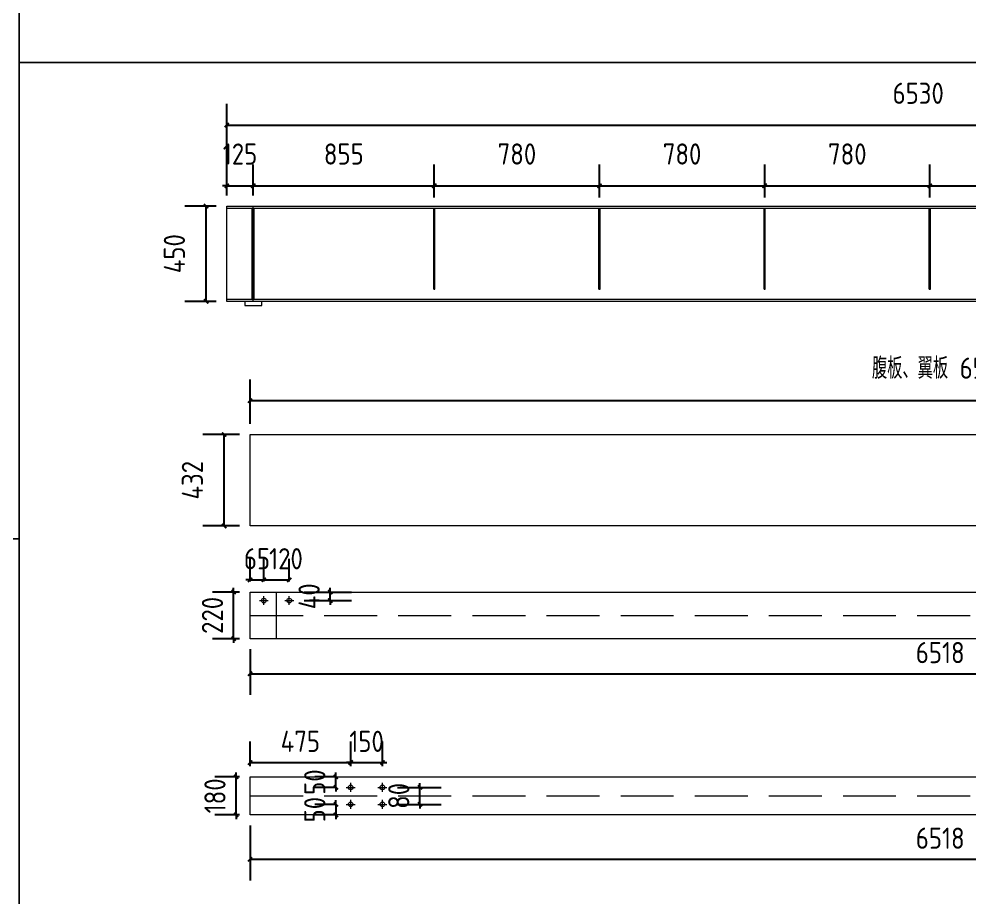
# Model space of a CAD drawing. Extents: x 485428 to 797698, y 56414 to 211814.
# Drawn here: x 788788 to 793274, y 138569 to 142719 of the extents above; entities that cross this region are included whole.
import ezdxf

# ---------------------------------------------------------------- set-up
doc = ezdxf.new("R2010")
doc.units = 0
doc.header["$LTSCALE"] = 1000
doc.header["$MEASUREMENT"] = 0
doc.linetypes.add('DASH', pattern=[0.35, 0.25, -0.1])
doc.styles.get("Standard").update_dxf_attribs({"font": 'gbenor.shx', "bigfont": 'gbcbig.shx'})
doc.dimstyles.get("Standard").update_dxf_attribs({"dimscale": 100, "dimtxt": 2, "dimasz": 0.4, "dimexe": 0.5, "dimexo": 1, "dimgap": 0.5, "dimtad": 1, "dimdec": 0, "dimzin": 0, "dimdsep": 46, "dimtxsty": 'Standard', "dimblk": 'ARCHTICK', "dimcen": 0.09, "dimadec": 0, "dimazin": 0, "dimtfac": 1, "dimtdec": 0, "dimtix": 1, "dimtmove": 2, "dimatfit": 3, "dimfxl": 1, "dimtolj": 1, "dimtzin": 0, "dimarcsym": 0})

# ---------------------------------------------------------------- blocks, each defined once
blk = doc.blocks.new('_ArchTick')
at = {"color": 0, "linetype": 'ByBlock', "const_width": 0.4}
blk.add_lwpolyline([(-0.5, -0.5), (0.5, 0.5)], dxfattribs=at)
blk = doc.blocks.new('*D2912')
at = {"color": 3, "lineweight": -2}
for p, q in [((789769.3, 141886), (789769.3, 142031.5)), ((789894.3, 141886), (789894.3, 142031.5)), ((789769.3, 141931.5), (789749.3, 141931.5)), ((789769.3, 141931.5), (789894.3, 141931.5)), ((789894.3, 141931.5), (789914.3, 141931.5))]:
    blk.add_line(p, q, dxfattribs=at)
at = {"layer": 'Defpoints', "color": 0}
for p in [(789894.3, 141931.5), (789769.3, 141836), (789894.3, 141836)]:
    blk.add_point(p, dxfattribs=at)
at = {"color": 3, "lineweight": -2, "xscale": 20, "yscale": 20, "zscale": 20}
blk.add_blockref('_ArchTick', (789769.3, 141931.5), dxfattribs=at)
at = {"color": 3, "lineweight": -2, "xscale": 20, "yscale": 20, "zscale": 20, "rotation": 180}
blk.add_blockref('_ArchTick', (789894.3, 141931.5), dxfattribs=at)
at = {"color": 0, "lineweight": 15, "insert": (789831.8, 142081.5), "char_height": 100, "attachment_point": 5}
blk.add_mtext('\\A1;125', dxfattribs=at)
blk = doc.blocks.new('*D2913')
at = {"color": 3, "lineweight": -2}
for p, q in [((789894.3, 141886), (789894.3, 142031.5)), ((790749.3, 141876), (790749.3, 142031.5)), ((789894.3, 141931.5), (790749.3, 141931.5))]:
    blk.add_line(p, q, dxfattribs=at)
at = {"layer": 'Defpoints', "color": 0}
for p in [(790749.3, 141931.5), (789894.3, 141836), (790749.3, 141826)]:
    blk.add_point(p, dxfattribs=at)
at = {"color": 3, "lineweight": -2, "xscale": 20, "yscale": 20, "zscale": 20, "rotation": 180}
blk.add_blockref('_ArchTick', (789894.3, 141931.5), dxfattribs=at)
at = {"color": 3, "lineweight": -2, "xscale": 20, "yscale": 20, "zscale": 20}
blk.add_blockref('_ArchTick', (790749.3, 141931.5), dxfattribs=at)
at = {"color": 0, "lineweight": 15, "insert": (790321.8, 142081.5), "char_height": 100, "attachment_point": 5}
blk.add_mtext('\\A1;855', dxfattribs=at)
blk = doc.blocks.new('*D2914')
at = {"color": 3, "lineweight": -2}
for p, q in [((790749.3, 141876), (790749.3, 142031.5)), ((791529.3, 141876), (791529.3, 142031.5)), ((790749.3, 141931.5), (791529.3, 141931.5))]:
    blk.add_line(p, q, dxfattribs=at)
at = {"layer": 'Defpoints', "color": 0}
for p in [(791529.3, 141931.5), (790749.3, 141826), (791529.3, 141826)]:
    blk.add_point(p, dxfattribs=at)
at = {"color": 3, "lineweight": -2, "xscale": 20, "yscale": 20, "zscale": 20, "rotation": 180}
blk.add_blockref('_ArchTick', (790749.3, 141931.5), dxfattribs=at)
at = {"color": 3, "lineweight": -2, "xscale": 20, "yscale": 20, "zscale": 20}
blk.add_blockref('_ArchTick', (791529.3, 141931.5), dxfattribs=at)
at = {"color": 0, "lineweight": 15, "insert": (791139.3, 142081.5), "char_height": 100, "attachment_point": 5}
blk.add_mtext('\\A1;780', dxfattribs=at)
blk = doc.blocks.new('*D2915')
at = {"color": 3, "lineweight": -2}
for p, q in [((791529.3, 141876), (791529.3, 142031.5)), ((792309.3, 141876), (792309.3, 142031.5)), ((791529.3, 141931.5), (792309.3, 141931.5))]:
    blk.add_line(p, q, dxfattribs=at)
at = {"layer": 'Defpoints', "color": 0}
for p in [(792309.3, 141931.5), (791529.3, 141826), (792309.3, 141826)]:
    blk.add_point(p, dxfattribs=at)
at = {"color": 3, "lineweight": -2, "xscale": 20, "yscale": 20, "zscale": 20, "rotation": 180}
blk.add_blockref('_ArchTick', (791529.3, 141931.5), dxfattribs=at)
at = {"color": 3, "lineweight": -2, "xscale": 20, "yscale": 20, "zscale": 20}
blk.add_blockref('_ArchTick', (792309.3, 141931.5), dxfattribs=at)
at = {"color": 0, "lineweight": 15, "insert": (791919.3, 142081.5), "char_height": 100, "attachment_point": 5}
blk.add_mtext('\\A1;780', dxfattribs=at)
blk = doc.blocks.new('*D2916')
at = {"color": 3, "lineweight": -2}
for p, q in [((792309.3, 141876), (792309.3, 142031.5)), ((793089.3, 141876), (793089.3, 142031.5)), ((792309.3, 141931.5), (793089.3, 141931.5))]:
    blk.add_line(p, q, dxfattribs=at)
at = {"layer": 'Defpoints', "color": 0}
for p in [(793089.3, 141931.5), (792309.3, 141826), (793089.3, 141826)]:
    blk.add_point(p, dxfattribs=at)
at = {"color": 3, "lineweight": -2, "xscale": 20, "yscale": 20, "zscale": 20, "rotation": 180}
blk.add_blockref('_ArchTick', (792309.3, 141931.5), dxfattribs=at)
at = {"color": 3, "lineweight": -2, "xscale": 20, "yscale": 20, "zscale": 20}
blk.add_blockref('_ArchTick', (793089.3, 141931.5), dxfattribs=at)
at = {"color": 0, "lineweight": 15, "insert": (792699.3, 142081.5), "char_height": 100, "attachment_point": 5}
blk.add_mtext('\\A1;780', dxfattribs=at)
blk = doc.blocks.new('*D2917')
at = {"color": 3, "lineweight": -2}
for p, q in [((793089.3, 141876), (793089.3, 142031.5)), ((793869.3, 141876), (793869.3, 142031.5)), ((793089.3, 141931.5), (793869.3, 141931.5))]:
    blk.add_line(p, q, dxfattribs=at)
at = {"layer": 'Defpoints', "color": 0}
for p in [(793869.3, 141931.5), (793089.3, 141826), (793869.3, 141826)]:
    blk.add_point(p, dxfattribs=at)
at = {"color": 3, "lineweight": -2, "xscale": 20, "yscale": 20, "zscale": 20, "rotation": 180}
blk.add_blockref('_ArchTick', (793089.3, 141931.5), dxfattribs=at)
at = {"color": 3, "lineweight": -2, "xscale": 20, "yscale": 20, "zscale": 20}
blk.add_blockref('_ArchTick', (793869.3, 141931.5), dxfattribs=at)
at = {"color": 0, "lineweight": 15, "insert": (793479.3, 142081.5), "char_height": 100, "attachment_point": 5}
blk.add_mtext('\\A1;780', dxfattribs=at)
blk = doc.blocks.new('*D2921')
at = {"color": 3, "lineweight": -2}
for p, q in [((789719.3, 141836), (789571.8, 141836)), ((789671.8, 141386), (789671.8, 141836)), ((789719.3, 141386), (789571.8, 141386))]:
    blk.add_line(p, q, dxfattribs=at)
at = {"layer": 'Defpoints', "color": 0}
for p in [(789671.8, 141836), (789769.3, 141836), (789769.3, 141386)]:
    blk.add_point(p, dxfattribs=at)
at = {"color": 3, "lineweight": -2, "xscale": 20, "yscale": 20, "zscale": 20}
for p, rotation in [((789671.8, 141836), 90), ((789671.8, 141386), 270)]:
    blk.add_blockref('_ArchTick', p, dxfattribs=dict(at, rotation=rotation))
at = {"color": 0, "lineweight": 15, "insert": (789521.8, 141611), "char_height": 100, "attachment_point": 5, "rotation": 90}
blk.add_mtext('\\A1;450', dxfattribs=at)
blk = doc.blocks.new('*D2884')
at = {"color": 3, "lineweight": -2}
for p, q in [((789769.3, 141886), (789769.3, 142318.3)), ((796299.3, 141881), (796299.3, 142318.3)), ((789769.3, 142218.3), (796299.3, 142218.3))]:
    blk.add_line(p, q, dxfattribs=at)
at = {"layer": 'Defpoints', "color": 0}
for p in [(796299.3, 142218.3), (789769.3, 141836), (796299.3, 141831)]:
    blk.add_point(p, dxfattribs=at)
at = {"color": 3, "lineweight": -2, "xscale": 20, "yscale": 20, "zscale": 20, "rotation": 180}
blk.add_blockref('_ArchTick', (789769.3, 142218.3), dxfattribs=at)
at = {"color": 3, "lineweight": -2, "xscale": 20, "yscale": 20, "zscale": 20}
blk.add_blockref('_ArchTick', (796299.3, 142218.3), dxfattribs=at)
at = {"color": 0, "lineweight": 15, "insert": (793034.3, 142368.3), "char_height": 100, "attachment_point": 5}
blk.add_mtext('\\A1;6530', dxfattribs=at)
blk = doc.blocks.new('*D2897')
at = {"color": 3, "lineweight": -2}
for p, q in [((789829.3, 140757.4), (789656.8, 140757.4)), ((789756.8, 140325.4), (789756.8, 140757.4)), ((789829.3, 140325.4), (789656.8, 140325.4))]:
    blk.add_line(p, q, dxfattribs=at)
at = {"layer": 'Defpoints', "color": 0}
for p in [(789756.8, 140757.4), (789879.3, 140757.4), (789879.3, 140325.4)]:
    blk.add_point(p, dxfattribs=at)
at = {"color": 3, "lineweight": -2, "xscale": 20, "yscale": 20, "zscale": 20}
for p, rotation in [((789756.8, 140757.4), 90), ((789756.8, 140325.4), 270)]:
    blk.add_blockref('_ArchTick', p, dxfattribs=dict(at, rotation=rotation))
at = {"color": 0, "lineweight": 15, "insert": (789606.8, 140541.4), "char_height": 100, "attachment_point": 5, "rotation": 90}
blk.add_mtext('\\A1;432', dxfattribs=at)
blk = doc.blocks.new('*D2898')
at = {"color": 3, "lineweight": -2}
for p, q in [((789879.3, 140807.4), (789879.3, 141017.1)), ((796397.3, 140807.4), (796397.3, 141017.1)), ((789879.3, 140917.1), (796397.3, 140917.1))]:
    blk.add_line(p, q, dxfattribs=at)
at = {"layer": 'Defpoints', "color": 0}
for p in [(796397.3, 140917.1), (789879.3, 140757.4), (796397.3, 140757.4)]:
    blk.add_point(p, dxfattribs=at)
at = {"color": 3, "lineweight": -2, "xscale": 20, "yscale": 20, "zscale": 20, "rotation": 180}
blk.add_blockref('_ArchTick', (789879.3, 140917.1), dxfattribs=at)
at = {"color": 3, "lineweight": -2, "xscale": 20, "yscale": 20, "zscale": 20}
blk.add_blockref('_ArchTick', (796397.3, 140917.1), dxfattribs=at)
at = {"color": 0, "lineweight": 15, "insert": (793138.3, 141070.4), "char_height": 100, "attachment_point": 5}
blk.add_mtext('\\A1;腹板、翼板 6518', dxfattribs=at)
blk = doc.blocks.new('*D2888')
at = {"color": 3, "lineweight": -2}
for p, q in [((789879.3, 140063.4), (789879.3, 140170.8)), ((789944.3, 140063.4), (789944.3, 140170.8)), ((789879.3, 140070.8), (789859.3, 140070.8)), ((789879.3, 140070.8), (789944.3, 140070.8)), ((789944.3, 140070.8), (789964.3, 140070.8))]:
    blk.add_line(p, q, dxfattribs=at)
at = {"layer": 'Defpoints', "color": 0}
for p in [(789944.3, 140070.8), (789879.3, 140013.4), (789944.3, 140013.4)]:
    blk.add_point(p, dxfattribs=at)
at = {"color": 3, "lineweight": -2, "xscale": 20, "yscale": 20, "zscale": 20}
blk.add_blockref('_ArchTick', (789879.3, 140070.8), dxfattribs=at)
at = {"color": 3, "lineweight": -2, "xscale": 20, "yscale": 20, "zscale": 20, "rotation": 180}
blk.add_blockref('_ArchTick', (789944.3, 140070.8), dxfattribs=at)
at = {"color": 0, "lineweight": 15, "insert": (789911.8, 140170.8), "char_height": 100, "attachment_point": 5}
blk.add_mtext('\\A1;65', dxfattribs=at)
blk = doc.blocks.new('*D2889')
at = {"color": 3, "lineweight": -2}
for p, q in [((789944.3, 140063.4), (789944.3, 140170.8)), ((790064.3, 140063.4), (790064.3, 140170.8)), ((789944.3, 140070.8), (790064.3, 140070.8))]:
    blk.add_line(p, q, dxfattribs=at)
at = {"layer": 'Defpoints', "color": 0}
for p in [(790064.3, 140070.8), (789944.3, 140013.4), (790064.3, 140013.4)]:
    blk.add_point(p, dxfattribs=at)
at = {"color": 3, "lineweight": -2, "xscale": 20, "yscale": 20, "zscale": 20, "rotation": 180}
blk.add_blockref('_ArchTick', (789944.3, 140070.8), dxfattribs=at)
at = {"color": 3, "lineweight": -2, "xscale": 20, "yscale": 20, "zscale": 20}
blk.add_blockref('_ArchTick', (790064.3, 140070.8), dxfattribs=at)
at = {"color": 0, "lineweight": 15, "insert": (790048.8, 140170.8), "char_height": 100, "attachment_point": 5}
blk.add_mtext('\\A1;120', dxfattribs=at)
blk = doc.blocks.new('*D2909')
at = {"color": 3, "lineweight": -2}
for p, q in [((789879.3, 139743.4), (789879.3, 139527.7)), ((796397.3, 139743.4), (796397.3, 139527.7)), ((789879.3, 139627.7), (796397.3, 139627.7))]:
    blk.add_line(p, q, dxfattribs=at)
at = {"layer": 'Defpoints', "color": 0}
for p in [(789879.3, 139793.4), (796397.3, 139793.4), (796397.3, 139627.7)]:
    blk.add_point(p, dxfattribs=at)
at = {"color": 3, "lineweight": -2, "xscale": 20, "yscale": 20, "zscale": 20, "rotation": 180}
blk.add_blockref('_ArchTick', (789879.3, 139627.7), dxfattribs=at)
at = {"color": 3, "lineweight": -2, "xscale": 20, "yscale": 20, "zscale": 20}
blk.add_blockref('_ArchTick', (796397.3, 139627.7), dxfattribs=at)
at = {"color": 0, "lineweight": 15, "insert": (793138.3, 139727.7), "char_height": 100, "attachment_point": 5}
blk.add_mtext('\\A1;6518', dxfattribs=at)
blk = doc.blocks.new('*D2890')
at = {"color": 3, "lineweight": -2}
for p, q in [((789879.3, 139191.2), (789879.3, 139308.7)), ((790354.3, 139191.2), (790354.3, 139308.7)), ((789879.3, 139208.7), (790354.3, 139208.7))]:
    blk.add_line(p, q, dxfattribs=at)
at = {"layer": 'Defpoints', "color": 0}
for p in [(790354.3, 139208.7), (789879.3, 139141.2), (790354.3, 139141.2)]:
    blk.add_point(p, dxfattribs=at)
at = {"color": 3, "lineweight": -2, "xscale": 20, "yscale": 20, "zscale": 20, "rotation": 180}
blk.add_blockref('_ArchTick', (789879.3, 139208.7), dxfattribs=at)
at = {"color": 3, "lineweight": -2, "xscale": 20, "yscale": 20, "zscale": 20}
blk.add_blockref('_ArchTick', (790354.3, 139208.7), dxfattribs=at)
at = {"color": 0, "lineweight": 15, "insert": (790116.8, 139308.7), "char_height": 100, "attachment_point": 5}
blk.add_mtext('\\A1;475', dxfattribs=at)
blk = doc.blocks.new('*D2891')
at = {"color": 3, "lineweight": -2}
for p, q in [((790354.3, 139191.2), (790354.3, 139308.7)), ((790504.3, 139191.2), (790504.3, 139308.7)), ((790354.3, 139208.7), (790334.3, 139208.7)), ((790354.3, 139208.7), (790504.3, 139208.7)), ((790504.3, 139208.7), (790524.3, 139208.7))]:
    blk.add_line(p, q, dxfattribs=at)
at = {"layer": 'Defpoints', "color": 0}
for p in [(790504.3, 139208.7), (790354.3, 139141.2), (790504.3, 139141.2)]:
    blk.add_point(p, dxfattribs=at)
at = {"color": 3, "lineweight": -2, "xscale": 20, "yscale": 20, "zscale": 20}
blk.add_blockref('_ArchTick', (790354.3, 139208.7), dxfattribs=at)
at = {"color": 3, "lineweight": -2, "xscale": 20, "yscale": 20, "zscale": 20, "rotation": 180}
blk.add_blockref('_ArchTick', (790504.3, 139208.7), dxfattribs=at)
at = {"color": 0, "lineweight": 15, "insert": (790429.3, 139308.7), "char_height": 100, "attachment_point": 5}
blk.add_mtext('\\A1;150', dxfattribs=at)
blk = doc.blocks.new('*D2911')
at = {"color": 3, "lineweight": -2}
for p, q in [((789879.3, 138911.2), (789879.3, 138651.4)), ((796397.3, 138911.2), (796397.3, 138651.4)), ((796397.3, 138751.4), (789879.3, 138751.4))]:
    blk.add_line(p, q, dxfattribs=at)
at = {"layer": 'Defpoints', "color": 0}
for p in [(789879.3, 138961.2), (796397.3, 138961.2), (789879.3, 138751.4)]:
    blk.add_point(p, dxfattribs=at)
at = {"color": 3, "lineweight": -2, "xscale": 20, "yscale": 20, "zscale": 20, "rotation": 180}
blk.add_blockref('_ArchTick', (789879.3, 138751.4), dxfattribs=at)
at = {"color": 3, "lineweight": -2, "xscale": 20, "yscale": 20, "zscale": 20}
blk.add_blockref('_ArchTick', (796397.3, 138751.4), dxfattribs=at)
at = {"color": 0, "lineweight": 15, "insert": (793138.3, 138851.4), "char_height": 100, "attachment_point": 5}
blk.add_mtext('\\A1;6518', dxfattribs=at)
blk = doc.blocks.new('*D2980')
at = {"color": 3, "lineweight": -2}
for p, q in [((789829.3, 140013.4), (789701.7, 140013.4)), ((789801.7, 140013.4), (789801.7, 140033.4)), ((789801.7, 139793.4), (789801.7, 140013.4)), ((789829.3, 139793.4), (789701.7, 139793.4)), ((789801.7, 139793.4), (789801.7, 139773.4))]:
    blk.add_line(p, q, dxfattribs=at)
at = {"layer": 'Defpoints', "color": 0}
for p in [(789801.7, 140013.4), (789879.3, 140013.4), (789879.3, 139793.4)]:
    blk.add_point(p, dxfattribs=at)
at = {"color": 3, "lineweight": -2, "xscale": 20, "yscale": 20, "zscale": 20}
for p, rotation in [((789801.7, 140013.4), 270), ((789801.7, 139793.4), 90)]:
    blk.add_blockref('_ArchTick', p, dxfattribs=dict(at, rotation=rotation))
at = {"color": 0, "lineweight": 15, "insert": (789701.7, 139903.4), "char_height": 100, "attachment_point": 5, "rotation": 90}
blk.add_mtext('\\A1;220', dxfattribs=at)
blk = doc.blocks.new('*D2981')
at = {"color": 3, "lineweight": -2}
for p, q in [((790135.3, 140013.4), (790357.9, 140013.4)), ((790257.9, 140013.4), (790257.9, 140033.4)), ((790257.9, 139973.4), (790257.9, 140013.4)), ((790135.3, 139973.4), (790357.9, 139973.4)), ((790257.9, 139973.4), (790257.9, 139953.4))]:
    blk.add_line(p, q, dxfattribs=at)
at = {"layer": 'Defpoints', "color": 0}
for p in [(790085.3, 140013.4), (790257.9, 140013.4), (790085.3, 139973.4)]:
    blk.add_point(p, dxfattribs=at)
at = {"color": 3, "lineweight": -2, "xscale": 20, "yscale": 20, "zscale": 20}
for p, rotation in [((790257.9, 140013.4), 270), ((790257.9, 139973.4), 90)]:
    blk.add_blockref('_ArchTick', p, dxfattribs=dict(at, rotation=rotation))
at = {"color": 0, "lineweight": 15, "insert": (790157.9, 139993.4), "char_height": 100, "attachment_point": 5, "rotation": 90}
blk.add_mtext('\\A1;40', dxfattribs=at)
blk = doc.blocks.new('*D2982')
at = {"color": 3, "lineweight": -2}
for p, q in [((789813.5, 139141.2), (789813.5, 139161.2)), ((789829.3, 139141.2), (789713.5, 139141.2)), ((789813.5, 138961.2), (789813.5, 139141.2)), ((789829.3, 138961.2), (789713.5, 138961.2)), ((789813.5, 138961.2), (789813.5, 138941.2))]:
    blk.add_line(p, q, dxfattribs=at)
at = {"layer": 'Defpoints', "color": 0}
for p in [(789813.5, 139141.2), (789879.3, 139141.2), (789879.3, 138961.2)]:
    blk.add_point(p, dxfattribs=at)
at = {"color": 3, "lineweight": -2, "xscale": 20, "yscale": 20, "zscale": 20}
for p, rotation in [((789813.5, 139141.2), 270), ((789813.5, 138961.2), 90)]:
    blk.add_blockref('_ArchTick', p, dxfattribs=dict(at, rotation=rotation))
at = {"color": 0, "lineweight": 15, "insert": (789713.5, 139051.2), "char_height": 100, "attachment_point": 5, "rotation": 90}
blk.add_mtext('\\A1;180', dxfattribs=at)
blk = doc.blocks.new('*D2983')
at = {"color": 3, "lineweight": -2}
for p, q in [((790284.7, 139141.2), (790284.7, 139161.2)), ((790283.3, 139141.2), (790184.7, 139141.2)), ((790284.7, 139091.2), (790284.7, 139141.2)), ((790283.3, 139091.2), (790184.7, 139091.2)), ((790284.7, 139091.2), (790284.7, 139071.2))]:
    blk.add_line(p, q, dxfattribs=at)
at = {"layer": 'Defpoints', "color": 0}
for p in [(790284.7, 139141.2), (790333.3, 139141.2), (790333.3, 139091.2)]:
    blk.add_point(p, dxfattribs=at)
at = {"color": 3, "lineweight": -2, "xscale": 20, "yscale": 20, "zscale": 20}
for p, rotation in [((790284.7, 139141.2), 270), ((790284.7, 139091.2), 90)]:
    blk.add_blockref('_ArchTick', p, dxfattribs=dict(at, rotation=rotation))
at = {"color": 0, "lineweight": 15, "insert": (790184.7, 139116.2), "char_height": 100, "attachment_point": 5, "rotation": 90}
blk.add_mtext('\\A1;50', dxfattribs=at)
blk = doc.blocks.new('*D2984')
at = {"color": 3, "lineweight": -2}
for p, q in [((790284.7, 139011.2), (790284.7, 139031.2)), ((790283.3, 139011.2), (790184.7, 139011.2)), ((790284.7, 139011.2), (790284.7, 138961.2)), ((790284.7, 138961.2), (790184.7, 138961.2)), ((790284.7, 138961.2), (790284.7, 138941.2))]:
    blk.add_line(p, q, dxfattribs=at)
at = {"layer": 'Defpoints', "color": 0}
for p in [(790333.3, 139011.2), (790284.7, 138961.2), (790334.7, 138961.2)]:
    blk.add_point(p, dxfattribs=at)
at = {"color": 3, "lineweight": -2, "xscale": 20, "yscale": 20, "zscale": 20}
for p, rotation in [((790284.7, 139011.2), 270), ((790284.7, 138961.2), 90)]:
    blk.add_blockref('_ArchTick', p, dxfattribs=dict(at, rotation=rotation))
at = {"color": 0, "lineweight": 15, "insert": (790184.7, 138986.2), "char_height": 100, "attachment_point": 5, "rotation": 90}
blk.add_mtext('\\A1;50', dxfattribs=at)
blk = doc.blocks.new('*D2985')
at = {"color": 3, "lineweight": -2}
for p, q in [((790575.3, 139091.2), (790781.5, 139091.2)), ((790681.5, 139091.2), (790681.5, 139111.2)), ((790681.5, 139011.2), (790681.5, 139091.2)), ((790575.3, 139011.2), (790781.5, 139011.2)), ((790681.5, 139011.2), (790681.5, 138991.2))]:
    blk.add_line(p, q, dxfattribs=at)
at = {"layer": 'Defpoints', "color": 0}
for p in [(790525.3, 139091.2), (790681.5, 139091.2), (790525.3, 139011.2)]:
    blk.add_point(p, dxfattribs=at)
at = {"color": 3, "lineweight": -2, "xscale": 20, "yscale": 20, "zscale": 20}
for p, rotation in [((790681.5, 139091.2), 270), ((790681.5, 139011.2), 90)]:
    blk.add_blockref('_ArchTick', p, dxfattribs=dict(at, rotation=rotation))
at = {"color": 0, "lineweight": 15, "insert": (790581.5, 139051.2), "char_height": 100, "attachment_point": 5, "rotation": 90}
blk.add_mtext('\\A1;80', dxfattribs=at)

msp = doc.modelspace()

# ---------------------------------------------------------------- linework, layer by layer
at = {"lineweight": 15}
for p, q in [((789769.3, 141836), (796287.3, 141836)), ((789769.3, 141386), (789769.3, 141836)), ((789769.3, 141826), (796287.3, 141826)), ((789889.3, 141394), (789889.3, 141826)), ((789899.3, 141394), (789899.3, 141826)), ((790746.3, 141444), (790746.3, 141826)), ((790752.3, 141444), (790752.3, 141826)), ((791526.3, 141444), (791526.3, 141826)), ((791532.3, 141444), (791532.3, 141826)), ((792306.3, 141444), (792306.3, 141826)), ((792312.3, 141444), (792312.3, 141826)), ((793086.3, 141444), (793086.3, 141826)), ((793092.3, 141444), (793092.3, 141826)), ((790746.3, 141444), (790752.3, 141444)), ((791526.3, 141444), (791532.3, 141444)), ((792306.3, 141444), (792312.3, 141444)), ((793086.3, 141444), (793092.3, 141444)), ((796287.3, 141394), (789769.3, 141394)), ((796287.3, 141386), (789769.3, 141386)), ((789894.3, 141386), (789854.3, 141386)), ((789854.3, 141386), (789854.3, 141366)), ((789854.3, 141366), (789934.3, 141366)), ((789934.3, 141366), (789934.3, 141386)), ((789879.3, 140757.4), (796397.3, 140757.4)), ((789879.3, 140325.4), (789879.3, 140757.4)), ((796397.3, 140325.4), (789879.3, 140325.4)), ((789879.3, 140013.4), (796397.3, 140013.4)), ((789879.3, 139793.4), (789879.3, 140013.4)), ((790004.3, 139793.4), (790004.3, 140013.4)), ((789923.3, 139973.4), (789965.3, 139973.4)), ((789944.3, 139952.4), (789944.3, 139994.4)), ((790043.3, 139973.4), (790085.3, 139973.4)), ((790064.3, 139952.4), (790064.3, 139994.4)), ((796397.3, 139793.4), (789879.3, 139793.4)), ((789879.3, 139141.2), (796397.3, 139141.2)), ((789879.3, 138961.2), (789879.3, 139141.2)), ((790333.3, 139091.2), (790375.3, 139091.2)), ((790354.3, 139070.2), (790354.3, 139112.2)), ((790483.3, 139091.2), (790525.3, 139091.2)), ((790504.3, 139070.2), (790504.3, 139112.2)), ((790354.3, 138990.2), (790354.3, 139032.2)), ((790504.3, 138990.2), (790504.3, 139032.2)), ((790333.3, 139011.2), (790375.3, 139011.2)), ((790483.3, 139011.2), (790525.3, 139011.2)), ((796397.3, 138961.2), (789879.3, 138961.2))]:
    msp.add_line(p, q, dxfattribs=at)
at = {"color": 1, "lineweight": 15}
for p, q in [((789894.3, 141386), (789894.3, 141836)), ((790749.3, 141444), (790749.3, 141826)), ((791529.3, 141444), (791529.3, 141826)), ((792309.3, 141444), (792309.3, 141826)), ((793089.3, 141444), (793089.3, 141826))]:
    msp.add_line(p, q, dxfattribs=at)
at = {"color": 1, "linetype": 'DASH', "lineweight": 15}
for p, q in [((789879.3, 139903.4), (796397.3, 139903.4)), ((789879.3, 139051.2), (796397.3, 139051.2))]:
    msp.add_line(p, q, dxfattribs=at)
at = {"lineweight": 15}
for points in [[(778288.1, 155114.2), (788788.1, 155114.2), (788788.1, 140264.2), (778288.1, 140264.2)], [(788788.1, 148814.2), (797698.1, 148814.2), (797698.1, 142514.2), (788788.1, 142514.2)], [(788788.1, 142514.2), (797698.1, 142514.2), (797698.1, 136214.2), (788788.1, 136214.2)], [(778288.1, 140264.2), (788788.1, 140264.2), (788788.1, 125414.2), (778288.1, 125414.2)]]:
    msp.add_lwpolyline(points, close=True, dxfattribs=at)
for centre in [(789944.3, 139973.4), (790064.3, 139973.4), (790354.3, 139091.2), (790504.3, 139091.2), (790354.3, 139011.2), (790504.3, 139011.2)]:
    msp.add_circle(centre, 11, dxfattribs=at)

# ---------------------------------------------------------------- dimensions: what is measured, and where the dimension line sits
for base, p1, p2, override, picture, middle in [((796299.3, 142218.3), (789769.3, 141836), (796299.3, 141831), {"dimtxt": 1, "dimasz": 0.2, "dimexe": 1, "dimexo": 0.5, "dimgap": 1, "dimclrd": 3, "dimclre": 3}, '*D2884', (793034.3, 142368.3)), ((789894.3, 141931.5), (789769.3, 141836), (789894.3, 141836), {"dimtxt": 1, "dimasz": 0.2, "dimexe": 1, "dimexo": 0.5, "dimgap": 1, "dimclrd": 3, "dimclre": 3}, '*D2912', (789831.8, 142081.5)), ((790749.3, 141931.5), (789894.3, 141836), (790749.3, 141826), {"dimtxt": 1, "dimasz": 0.2, "dimexe": 1, "dimexo": 0.5, "dimgap": 1, "dimclrd": 3, "dimclre": 3}, '*D2913', (790321.8, 142081.5)), ((791529.3, 141931.5), (790749.3, 141826), (791529.3, 141826), {"dimtxt": 1, "dimasz": 0.2, "dimexe": 1, "dimexo": 0.5, "dimgap": 1, "dimclrd": 3, "dimclre": 3}, '*D2914', (791139.3, 142081.5)), ((792309.3, 141931.5), (791529.3, 141826), (792309.3, 141826), {"dimtxt": 1, "dimasz": 0.2, "dimexe": 1, "dimexo": 0.5, "dimgap": 1, "dimclrd": 3, "dimclre": 3}, '*D2915', (791919.3, 142081.5)), ((793089.3, 141931.5), (792309.3, 141826), (793089.3, 141826), {"dimtxt": 1, "dimasz": 0.2, "dimexe": 1, "dimexo": 0.5, "dimgap": 1, "dimclrd": 3, "dimclre": 3}, '*D2916', (792699.3, 142081.5)), ((793869.3, 141931.5), (793089.3, 141826), (793869.3, 141826), {"dimtxt": 1, "dimasz": 0.2, "dimexe": 1, "dimexo": 0.5, "dimgap": 1, "dimclrd": 3, "dimclre": 3}, '*D2917', (793479.3, 142081.5)), ((789944.3, 140070.8), (789879.3, 140013.4), (789944.3, 140013.4), {"dimtxt": 1, "dimasz": 0.2, "dimexe": 1, "dimexo": 0.5, "dimgap": 0.5, "dimclrd": 3, "dimclre": 3}, '*D2888', (789911.8, 140170.8)), ((790354.3, 139208.7), (789879.3, 139141.2), (790354.3, 139141.2), {"dimtxt": 1, "dimasz": 0.2, "dimexe": 1, "dimexo": 0.5, "dimgap": 0.5, "dimclrd": 3, "dimclre": 3}, '*D2890', (790116.8, 139308.7)), ((790504.3, 139208.7), (790354.3, 139141.2), (790504.3, 139141.2), {"dimtxt": 1, "dimasz": 0.2, "dimexe": 1, "dimexo": 0.5, "dimgap": 0.5, "dimclrd": 3, "dimclre": 3}, '*D2891', (790429.3, 139308.7))]:
    dim = msp.add_linear_dim(base=base, p1=p1, p2=p2, dimstyle='Standard', override=override, dxfattribs=at)
    dim.commit()
    dim.dimension.update_dxf_attribs({"geometry": picture, "text_midpoint": middle})
for p1, p2, distance, override, picture, middle in [((789769.3, 141386), (789769.3, 141836), 97.5, {"dimtxt": 1, "dimasz": 0.2, "dimexe": 1, "dimexo": 0.5, "dimgap": 1, "dimclrd": 3, "dimclre": 3}, '*D2921', (789521.8, 141611)), ((789879.3, 140325.4), (789879.3, 140757.4), 122.5, {"dimtxt": 1, "dimasz": 0.2, "dimexe": 1, "dimexo": 0.5, "dimgap": 1, "dimclrd": 3, "dimclre": 3}, '*D2897', (789606.8, 140541.4)), ((789879.3, 139793.4), (789879.3, 140013.4), 77.7, {"dimtxt": 1, "dimasz": 0.2, "dimexe": 1, "dimexo": 0.5, "dimgap": 0.5, "dimclrd": 3, "dimclre": 3}, '*D2980', (789701.7, 139903.4)), ((789879.3, 139793.4), (796397.3, 139793.4), -165.7, {"dimtxt": 1, "dimasz": 0.2, "dimexe": 1, "dimexo": 0.5, "dimgap": 0.5, "dimclrd": 3, "dimclre": 3}, '*D2909', (793138.3, 139727.7)), ((789879.3, 138961.2), (789879.3, 139141.2), 65.8, {"dimtxt": 1, "dimasz": 0.2, "dimexe": 1, "dimexo": 0.5, "dimgap": 0.5, "dimclrd": 3, "dimclre": 3}, '*D2982', (789713.5, 139051.2)), ((796397.3, 138961.2), (789879.3, 138961.2), 209.8, {"dimtxt": 1, "dimasz": 0.2, "dimexe": 1, "dimexo": 0.5, "dimgap": 0.5, "dimclrd": 3, "dimclre": 3}, '*D2911', (793138.3, 138851.4))]:
    dim = msp.add_aligned_dim(p1=p1, p2=p2, distance=distance, dimstyle='Standard', override=override, dxfattribs=at)
    dim.commit()
    dim.dimension.update_dxf_attribs({"geometry": picture, "text_midpoint": middle})
dim = msp.add_aligned_dim(p1=(789879.3, 140757.4), p2=(796397.3, 140757.4), distance=159.7, text='腹板、翼板 6518', dimstyle='Standard', override={"dimtxt": 1, "dimasz": 0.2, "dimexe": 1, "dimexo": 0.5, "dimgap": 1, "dimclrd": 3, "dimclre": 3}, dxfattribs=at)
dim.commit()
dim.dimension.update_dxf_attribs({"geometry": '*D2898', "text_midpoint": (793138.3, 141070.4)})
dim = msp.add_linear_dim(base=(790064.3, 140070.8), p1=(789944.3, 140013.4), p2=(790064.3, 140013.4), dimstyle='Standard', override={"dimtxt": 1, "dimasz": 0.2, "dimexe": 1, "dimexo": 0.5, "dimgap": 0.5, "dimclrd": 3, "dimclre": 3}, dxfattribs=at)
dim.commit()
dim.dimension.update_dxf_attribs({"geometry": '*D2889', "text_midpoint": (790048.8, 140170.8), "dimtype": 160})
for base, p1, p2, picture, middle in [((790257.9, 140013.4), (790085.3, 139973.4), (790085.3, 140013.4), '*D2981', (790157.9, 139993.4)), ((790284.7, 139141.2), (790333.3, 139091.2), (790333.3, 139141.2), '*D2983', (790184.7, 139116.2)), ((790681.5, 139091.2), (790525.3, 139011.2), (790525.3, 139091.2), '*D2985', (790581.5, 139051.2)), ((790284.7, 138961.2), (790333.3, 139011.2), (790334.7, 138961.2), '*D2984', (790184.7, 138986.2))]:
    dim = msp.add_linear_dim(base=base, p1=p1, p2=p2, angle=90, dimstyle='Standard', override={"dimtxt": 1, "dimasz": 0.2, "dimexe": 1, "dimexo": 0.5, "dimgap": 0.5, "dimclrd": 3, "dimclre": 3}, dxfattribs=at)
    dim.commit()
    dim.dimension.update_dxf_attribs({"geometry": picture, "text_midpoint": middle})

doc.saveas('drawing.dxf')
